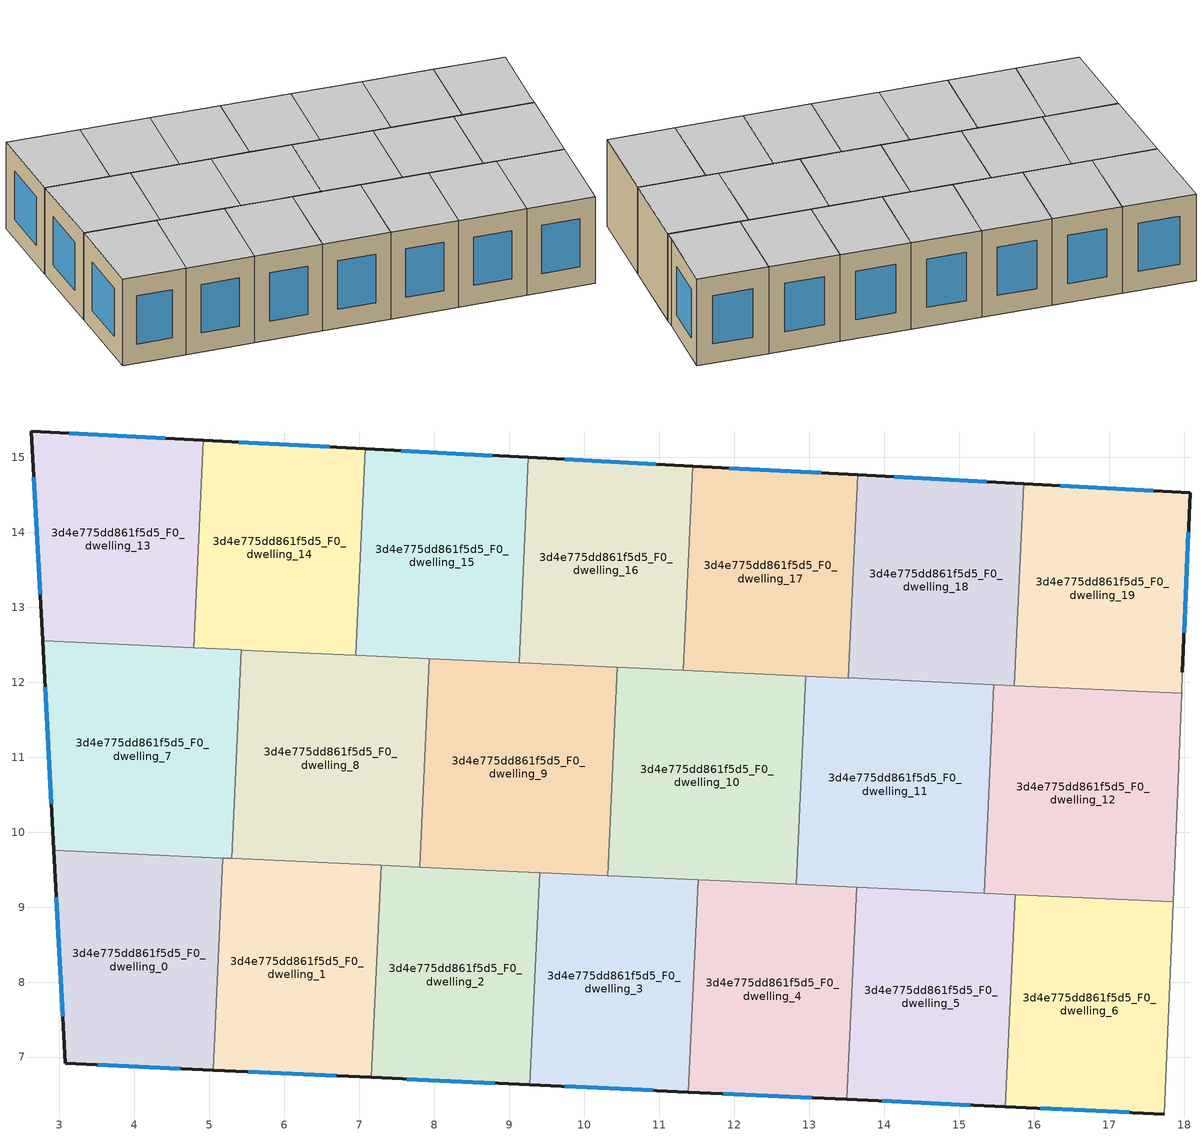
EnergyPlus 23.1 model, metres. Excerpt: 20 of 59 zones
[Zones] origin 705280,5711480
3d4e775dd861f5d5_F0_dwelling_0
 floor ground (EU_floor_Construction): 5.18,9.66 5.05,6.83 3.08,6.92 2.93,9.76 z0
 wall outside (EU_wall_Construction): 2.93,9.76 3.08,6.92 5.05,6.83 z0:3
 wall to 3d4e775dd861f5d5_F0_dwelling_1 (EU_wall_Construction): 5.05,6.83 5.18,9.66 z0:3
 wall to 3d4e775dd861f5d5_F0_dwelling_7 (EU_wall_Construction): 5.18,9.66 2.93,9.76 z0:3
 window (EU_Window_Construction): 3.51,6.9 4.61,6.85 / 2.96,9.13 3.04,7.55 z0.66:2.34
 ceiling to 3d4e775dd861f5d5_F1_dwelling_0 (EU_floor_Construction): 5.05,6.83 5.18,9.66 2.93,9.76 3.08,6.92 z3
3d4e775dd861f5d5_F0_dwelling_1
 floor ground (EU_floor_Construction): 7.29,9.56 7.16,6.73 5.05,6.83 5.18,9.66 z0
 wall outside (EU_wall_Construction): 5.05,6.83 7.16,6.73 z0:3
 wall to 3d4e775dd861f5d5_F0_dwelling_2 (EU_wall_Construction): 7.16,6.73 7.29,9.56 z0:3
 wall to 3d4e775dd861f5d5_F0_dwelling_8 (EU_wall_Construction): 7.29,9.56 5.3,9.65 z0:3
 wall to 3d4e775dd861f5d5_F0_dwelling_7 (EU_wall_Construction): 5.3,9.65 5.18,9.66 z0:3
 window (EU_Window_Construction): 5.52,6.8 6.7,6.75 z0.66:2.34
 ceiling to 3d4e775dd861f5d5_F1_dwelling_1 (EU_floor_Construction): 7.16,6.73 7.29,9.56 5.18,9.66 5.05,6.83 z3
3d4e775dd861f5d5_F0_dwelling_10
 floor ground (EU_floor_Construction): 12.95,12.08 12.83,9.3 10.31,9.42 10.44,12.2 z0
 wall to 3d4e775dd861f5d5_F0_dwelling_11 (EU_wall_Construction): 12.83,9.3 12.95,12.08 z0:3
 wall to 3d4e775dd861f5d5_F0_dwelling_9 (EU_wall_Construction): 10.44,12.2 10.31,9.42 z0:3
 wall to 3d4e775dd861f5d5_F0_dwelling_4 (EU_wall_Construction): 11.52,9.36 12.83,9.3 z0:3
 wall to 3d4e775dd861f5d5_F0_dwelling_17 (EU_wall_Construction): 12.95,12.08 11.32,12.16 z0:3
 wall to 3d4e775dd861f5d5_F0_dwelling_3 (EU_wall_Construction): 10.31,9.42 11.52,9.36 z0:3
 wall to 3d4e775dd861f5d5_F0_dwelling_16 (EU_wall_Construction): 11.32,12.16 10.44,12.2 z0:3
 ceiling to 3d4e775dd861f5d5_F1_dwelling_10 (EU_floor_Construction): 12.83,9.3 12.95,12.08 10.44,12.2 10.31,9.42 z3
3d4e775dd861f5d5_F0_dwelling_11
 floor ground (EU_floor_Construction): 15.46,11.97 15.33,9.19 12.83,9.3 12.95,12.08 z0
 wall to 3d4e775dd861f5d5_F0_dwelling_12 (EU_wall_Construction): 15.33,9.19 15.46,11.97 z0:3
 wall to 3d4e775dd861f5d5_F0_dwelling_5 (EU_wall_Construction): 13.63,9.27 15.33,9.19 z0:3
 wall to 3d4e775dd861f5d5_F0_dwelling_18 (EU_wall_Construction): 15.46,11.97 13.52,12.06 z0:3
 wall to 3d4e775dd861f5d5_F0_dwelling_4 (EU_wall_Construction): 12.83,9.3 13.63,9.27 z0:3
 wall to 3d4e775dd861f5d5_F0_dwelling_17 (EU_wall_Construction): 13.52,12.06 12.95,12.08 z0:3
 ceiling to 3d4e775dd861f5d5_F1_dwelling_11 (EU_floor_Construction): 15.33,9.19 15.46,11.97 12.95,12.08 12.83,9.3 z3
3d4e775dd861f5d5_F0_dwelling_12
 floor ground (EU_floor_Construction): 17.97,11.85 17.85,9.07 15.33,9.19 15.46,11.97 z0
 wall adiabatic (EU_wall_Construction): 17.85,9.07 17.97,11.85 z0:3
 wall to 3d4e775dd861f5d5_F0_dwelling_6 (EU_wall_Construction): 15.75,9.17 17.85,9.07 z0:3
 wall to 3d4e775dd861f5d5_F0_dwelling_19 (EU_wall_Construction): 17.97,11.85 15.74,11.95 z0:3
 wall to 3d4e775dd861f5d5_F0_dwelling_5 (EU_wall_Construction): 15.34,9.19 15.75,9.17 z0:3
 wall to 3d4e775dd861f5d5_F0_dwelling_18 (EU_wall_Construction): 15.73,11.95 15.46,11.97 z0:3
 ceiling to 3d4e775dd861f5d5_F1_dwelling_12 (EU_floor_Construction): 17.85,9.07 17.97,11.85 15.46,11.97 15.33,9.19 z3
3d4e775dd861f5d5_F0_dwelling_13
 floor ground (EU_floor_Construction): 4.92,15.23 4.79,12.46 2.78,12.55 2.62,15.35 z0
 wall outside (EU_wall_Construction): 4.92,15.23 2.62,15.35 2.78,12.55 z0:3
 wall to 3d4e775dd861f5d5_F0_dwelling_14 (EU_wall_Construction): 4.79,12.46 4.92,15.23 z0:3
 wall to 3d4e775dd861f5d5_F0_dwelling_7 (EU_wall_Construction): 2.78,12.55 4.79,12.46 z0:3
 window (EU_Window_Construction): 2.66,14.73 2.74,13.17 / 4.41,15.26 3.13,15.32 z0.66:2.34
 ceiling to 3d4e775dd861f5d5_F1_dwelling_13 (EU_floor_Construction): 4.79,12.46 4.92,15.23 2.62,15.35 2.78,12.55 z3
3d4e775dd861f5d5_F0_dwelling_14
 floor ground (EU_floor_Construction): 7.08,15.11 6.95,12.36 4.79,12.46 4.92,15.23 z0
 wall outside (EU_wall_Construction): 7.08,15.11 4.92,15.23 z0:3
 wall to 3d4e775dd861f5d5_F0_dwelling_15 (EU_wall_Construction): 6.95,12.36 7.08,15.11 z0:3
 wall to 3d4e775dd861f5d5_F0_dwelling_8 (EU_wall_Construction): 5.42,12.43 6.95,12.36 z0:3
 wall to 3d4e775dd861f5d5_F0_dwelling_7 (EU_wall_Construction): 4.79,12.46 5.42,12.43 z0:3
 window (EU_Window_Construction): 6.6,15.14 5.39,15.2 z0.66:2.34
 ceiling to 3d4e775dd861f5d5_F1_dwelling_14 (EU_floor_Construction): 6.95,12.36 7.08,15.11 4.92,15.23 4.79,12.46 z3
3d4e775dd861f5d5_F0_dwelling_15
 floor ground (EU_floor_Construction): 9.26,15 9.13,12.26 6.95,12.36 7.08,15.11 z0
 wall outside (EU_wall_Construction): 9.26,15 7.08,15.11 z0:3
 wall to 3d4e775dd861f5d5_F0_dwelling_16 (EU_wall_Construction): 9.13,12.26 9.26,15 z0:3
 wall to 3d4e775dd861f5d5_F0_dwelling_9 (EU_wall_Construction): 7.93,12.31 9.13,12.26 z0:3
 wall to 3d4e775dd861f5d5_F0_dwelling_8 (EU_wall_Construction): 6.95,12.36 7.93,12.31 z0:3
 window (EU_Window_Construction): 8.78,15.02 7.56,15.09 z0.66:2.34
 ceiling to 3d4e775dd861f5d5_F1_dwelling_15 (EU_floor_Construction): 9.13,12.26 9.26,15 7.08,15.11 6.95,12.36 z3
3d4e775dd861f5d5_F0_dwelling_16
 floor ground (EU_floor_Construction): 11.44,14.88 11.32,12.16 9.13,12.26 9.26,15 z0
 wall outside (EU_wall_Construction): 11.44,14.88 9.26,15 z0:3
 wall to 3d4e775dd861f5d5_F0_dwelling_17 (EU_wall_Construction): 11.32,12.16 11.44,14.88 z0:3
 wall to 3d4e775dd861f5d5_F0_dwelling_9 (EU_wall_Construction): 9.13,12.26 10.44,12.2 z0:3
 window (EU_Window_Construction): 10.96,14.91 9.74,14.97 z0.66:2.34
 ceiling to 3d4e775dd861f5d5_F1_dwelling_16 (EU_floor_Construction): 11.32,12.16 11.44,14.88 9.26,15 9.13,12.26 z3
3d4e775dd861f5d5_F0_dwelling_17
 floor ground (EU_floor_Construction): 13.65,14.76 13.52,12.06 11.32,12.16 11.44,14.88 z0
 wall outside (EU_wall_Construction): 13.65,14.76 11.44,14.88 z0:3
 wall to 3d4e775dd861f5d5_F0_dwelling_18 (EU_wall_Construction): 13.52,12.06 13.65,14.76 z0:3
 window (EU_Window_Construction): 13.16,14.79 11.93,14.86 z0.66:2.34
 ceiling to 3d4e775dd861f5d5_F1_dwelling_17 (EU_floor_Construction): 13.52,12.06 13.65,14.76 11.44,14.88 11.32,12.16 z3
3d4e775dd861f5d5_F0_dwelling_18
 floor ground (EU_floor_Construction): 15.86,14.65 15.73,11.95 13.52,12.06 13.65,14.76 z0
 wall outside (EU_wall_Construction): 15.86,14.65 13.65,14.76 z0:3
 wall to 3d4e775dd861f5d5_F0_dwelling_19 (EU_wall_Construction): 15.73,11.95 15.86,14.65 z0:3
 window (EU_Window_Construction): 15.37,14.67 14.14,14.74 z0.66:2.34
 ceiling to 3d4e775dd861f5d5_F1_dwelling_18 (EU_floor_Construction): 15.73,11.95 15.86,14.65 13.65,14.76 13.52,12.06 z3
3d4e775dd861f5d5_F0_dwelling_19
 floor ground (EU_floor_Construction): 18.08,14.53 17.98,12.13 17.97,11.85 15.73,11.95 15.86,14.65 z0
 wall outside (EU_wall_Construction): 17.98,12.13 18.08,14.53 15.86,14.65 z0:3
 wall adiabatic (EU_wall_Construction): 17.97,11.85 17.98,12.13 z0:3
 window (EU_Window_Construction): 17.59,14.56 16.35,14.62 / 18,12.66 18.06,14 z0.66:2.34
 ceiling to 3d4e775dd861f5d5_F1_dwelling_19 (EU_floor_Construction): 17.97,11.85 17.98,12.13 18.08,14.53 15.86,14.65 15.73,11.95 z3
3d4e775dd861f5d5_F0_dwelling_2
 floor ground (EU_floor_Construction): 9.41,9.46 9.28,6.63 7.16,6.73 7.29,9.56 z0
 wall outside (EU_wall_Construction): 7.16,6.73 9.28,6.63 z0:3
 wall to 3d4e775dd861f5d5_F0_dwelling_3 (EU_wall_Construction): 9.28,6.63 9.41,9.46 z0:3
 wall to 3d4e775dd861f5d5_F0_dwelling_9 (EU_wall_Construction): 9.41,9.46 7.81,9.53 z0:3
 wall to 3d4e775dd861f5d5_F0_dwelling_8 (EU_wall_Construction): 7.81,9.53 7.29,9.56 z0:3
 window (EU_Window_Construction): 7.63,6.71 8.81,6.65 z0.66:2.34
 ceiling to 3d4e775dd861f5d5_F1_dwelling_2 (EU_floor_Construction): 9.28,6.63 9.41,9.46 7.29,9.56 7.16,6.73 z3
3d4e775dd861f5d5_F0_dwelling_3
 floor ground (EU_floor_Construction): 11.52,9.36 11.39,6.53 9.28,6.63 9.41,9.46 z0
 wall outside (EU_wall_Construction): 9.28,6.63 11.39,6.53 z0:3
 wall to 3d4e775dd861f5d5_F0_dwelling_4 (EU_wall_Construction): 11.39,6.53 11.52,9.36 z0:3
 wall to 3d4e775dd861f5d5_F0_dwelling_9 (EU_wall_Construction): 10.31,9.42 9.41,9.46 z0:3
 window (EU_Window_Construction): 9.74,6.61 10.92,6.56 z0.66:2.34
 ceiling to 3d4e775dd861f5d5_F1_dwelling_3 (EU_floor_Construction): 11.39,6.53 11.52,9.36 9.41,9.46 9.28,6.63 z3
3d4e775dd861f5d5_F0_dwelling_4
 floor ground (EU_floor_Construction): 13.63,9.27 13.5,6.44 11.39,6.53 11.52,9.36 z0
 wall outside (EU_wall_Construction): 11.39,6.53 13.5,6.44 z0:3
 wall to 3d4e775dd861f5d5_F0_dwelling_5 (EU_wall_Construction): 13.5,6.44 13.63,9.27 z0:3
 window (EU_Window_Construction): 11.86,6.51 13.04,6.46 z0.66:2.34
 ceiling to 3d4e775dd861f5d5_F1_dwelling_4 (EU_floor_Construction): 13.5,6.44 13.63,9.27 11.52,9.36 11.39,6.53 z3
3d4e775dd861f5d5_F0_dwelling_5
 floor ground (EU_floor_Construction): 15.75,9.17 15.62,6.34 13.5,6.44 13.63,9.27 z0
 wall outside (EU_wall_Construction): 13.5,6.44 15.62,6.34 z0:3
 wall to 3d4e775dd861f5d5_F0_dwelling_6 (EU_wall_Construction): 15.62,6.34 15.75,9.17 z0:3
 window (EU_Window_Construction): 13.97,6.41 15.15,6.36 z0.66:2.34
 ceiling to 3d4e775dd861f5d5_F1_dwelling_5 (EU_floor_Construction): 15.62,6.34 15.75,9.17 13.63,9.27 13.5,6.44 z3
3d4e775dd861f5d5_F0_dwelling_6
 floor ground (EU_floor_Construction): 17.85,9.07 17.74,6.24 15.62,6.34 15.75,9.17 z0
 wall outside (EU_wall_Construction): 15.62,6.34 17.74,6.24 z0:3
 wall adiabatic (EU_wall_Construction): 17.74,6.24 17.85,9.07 z0:3
 window (EU_Window_Construction): 16.08,6.32 17.27,6.26 z0.66:2.34
 ceiling to 3d4e775dd861f5d5_F1_dwelling_6 (EU_floor_Construction): 17.74,6.24 17.85,9.07 15.75,9.17 15.62,6.34 z3
3d4e775dd861f5d5_F0_dwelling_7
 floor ground (EU_floor_Construction): 5.42,12.43 5.3,9.65 2.93,9.76 2.78,12.55 z0
 wall outside (EU_wall_Construction): 2.78,12.55 2.93,9.76 z0:3
 wall to 3d4e775dd861f5d5_F0_dwelling_8 (EU_wall_Construction): 5.3,9.65 5.42,12.43 z0:3
 window (EU_Window_Construction): 2.81,11.93 2.89,10.38 z0.66:2.34
 ceiling to 3d4e775dd861f5d5_F1_dwelling_7 (EU_floor_Construction): 5.3,9.65 5.42,12.43 2.78,12.55 2.93,9.76 z3
3d4e775dd861f5d5_F0_dwelling_8
 floor ground (EU_floor_Construction): 7.93,12.31 7.81,9.53 5.3,9.65 5.42,12.43 z0
 wall to 3d4e775dd861f5d5_F0_dwelling_9 (EU_wall_Construction): 7.81,9.53 7.93,12.31 z0:3
 ceiling to 3d4e775dd861f5d5_F1_dwelling_8 (EU_floor_Construction): 7.81,9.53 7.93,12.31 5.42,12.43 5.3,9.65 z3
3d4e775dd861f5d5_F0_dwelling_9
 floor ground (EU_floor_Construction): 10.44,12.2 10.31,9.42 7.81,9.53 7.93,12.31 z0
 ceiling to 3d4e775dd861f5d5_F1_dwelling_9 (EU_floor_Construction): 10.31,9.42 10.44,12.2 7.93,12.31 7.81,9.53 z3
[Building]
EU S2 Campaign: North Axis=0; Terrain=City; Solar Distribution=FullExterior
[Site:Location]
London: Latitude=51.5; Longitude=-0.5; Time Zone=0; Elevation=25
[SizingPeriod:WeatherFileDays]
AnnualSizingPeriod: Begin Month=1; Begin Day of Month=1; End Month=12; End Day of Month=31; Day of Week for Start Day=Monday; Use Weather File Daylight Saving Period=No; Use Weather File Rain and Snow Indicators=No
[MATERIAL]
EU_InternalMass_Material: Roughness=MediumRough; Thickness=0.1; Conductivity=1; Density=1800; Specific Heat=900; Thermal Absorptance=0.9; Solar Absorptance=0.7; Visible Absorptance=0.7
[MATERIAL:NOMASS] Roughness=MediumRough; Thermal Absorptance=0.9; Solar Absorptance=0.7; Visible Absorptance=0.7
Name | Thermal Resistance
EU_wall_NoMass | 3.05077
EU_floor_NoMass | 3.35585
[WINDOWMATERIAL:SIMPLEGLAZINGSYSTEM]
EU_Window_SimpleGlazing: UFactor=1.88725; Solar Heat Gain Coefficient=0.72; Visible Transmittance=0.72
[CONSTRUCTION]
EU_wall_Construction: EU_wall_NoMass
EU_floor_Construction: EU_floor_NoMass
EU_InternalMass_Construction: EU_InternalMass_Material
EU_Window_Construction: EU_Window_SimpleGlazing
[ZONE] Type=1; Multiplier=1; Ceiling Height=autocalculate; Floor Area=autocalculate; Part of Total Floor Area=Yes
Name | Volume
3d4e775dd861f5d5_F0_dwelling_0; 3d4e775dd861f5d5_F0_dwelling_18 | 17.9766
3d4e775dd861f5d5_F0_dwelling_1 | 17.97
3d4e775dd861f5d5_F0_dwelling_10 | 20.9824
3d4e775dd861f5d5_F0_dwelling_11 | 20.9744
3d4e775dd861f5d5_F0_dwelling_12 | 20.9795
3d4e775dd861f5d5_F0_dwelling_13; 3d4e775dd861f5d5_F0_dwelling_17 | 17.978
3d4e775dd861f5d5_F0_dwelling_14 | 17.9832
3d4e775dd861f5d5_F0_dwelling_15 | 17.9692
3d4e775dd861f5d5_F0_dwelling_16 | 17.9824
3d4e775dd861f5d5_F0_dwelling_19 | 17.981
3d4e775dd861f5d5_F0_dwelling_2 | 17.9751
3d4e775dd861f5d5_F0_dwelling_3 | 17.9795
3d4e775dd861f5d5_F0_dwelling_4 | 17.9744
3d4e775dd861f5d5_F0_dwelling_5 | 17.9788
3d4e775dd861f5d5_F0_dwelling_6 | 17.9773
3d4e775dd861f5d5_F0_dwelling_7 | 20.9788
3d4e775dd861f5d5_F0_dwelling_8 | 20.9773
3d4e775dd861f5d5_F0_dwelling_9 | 20.9656
[INTERNALMASS] Construction=EU_InternalMass_Construction
Name | Zone or ZoneList | Surface Area
3d4e775dd861f5d5_F0_dwelling_0_EU_InternalMass | 3d4e775dd861f5d5_F0_dwelling_0 | 5.99181
3d4e775dd861f5d5_F0_dwelling_1_EU_InternalMass | 3d4e775dd861f5d5_F0_dwelling_1 | 5.99038
3d4e775dd861f5d5_F0_dwelling_2_EU_InternalMass | 3d4e775dd861f5d5_F0_dwelling_2 | 5.99188
3d4e775dd861f5d5_F0_dwelling_3_EU_InternalMass | 3d4e775dd861f5d5_F0_dwelling_3 | 5.99312
3d4e775dd861f5d5_F0_dwelling_4_EU_InternalMass | 3d4e775dd861f5d5_F0_dwelling_4 | 5.99141
3d4e775dd861f5d5_F0_dwelling_5_EU_InternalMass | 3d4e775dd861f5d5_F0_dwelling_5 | 5.99287
3d4e775dd861f5d5_F0_dwelling_6_EU_InternalMass | 3d4e775dd861f5d5_F0_dwelling_6 | 5.99219
3d4e775dd861f5d5_F0_dwelling_7_EU_InternalMass | 3d4e775dd861f5d5_F0_dwelling_7 | 6.99284
3d4e775dd861f5d5_F0_dwelling_8_EU_InternalMass | 3d4e775dd861f5d5_F0_dwelling_8 | 6.99265
3d4e775dd861f5d5_F0_dwelling_9_EU_InternalMass | 3d4e775dd861f5d5_F0_dwelling_9 | 6.98938
3d4e775dd861f5d5_F0_dwelling_10_EU_InternalMass | 3d4e775dd861f5d5_F0_dwelling_10 | 6.99411
3d4e775dd861f5d5_F0_dwelling_11_EU_InternalMass | 3d4e775dd861f5d5_F0_dwelling_11 | 6.99132
3d4e775dd861f5d5_F0_dwelling_12_EU_InternalMass | 3d4e775dd861f5d5_F0_dwelling_12 | 6.99328
3d4e775dd861f5d5_F0_dwelling_13_EU_InternalMass | 3d4e775dd861f5d5_F0_dwelling_13 | 5.9924
3d4e775dd861f5d5_F0_dwelling_14_EU_InternalMass | 3d4e775dd861f5d5_F0_dwelling_14 | 5.99447
3d4e775dd861f5d5_F0_dwelling_15_EU_InternalMass | 3d4e775dd861f5d5_F0_dwelling_15 | 5.98976
3d4e775dd861f5d5_F0_dwelling_16_EU_InternalMass | 3d4e775dd861f5d5_F0_dwelling_16 | 5.99424
3d4e775dd861f5d5_F0_dwelling_17_EU_InternalMass | 3d4e775dd861f5d5_F0_dwelling_17 | 5.9927
3d4e775dd861f5d5_F0_dwelling_18_EU_InternalMass | 3d4e775dd861f5d5_F0_dwelling_18 | 5.99236
3d4e775dd861f5d5_F0_dwelling_19_EU_InternalMass | 3d4e775dd861f5d5_F0_dwelling_19 | 5.99384
[OTHEREQUIPMENT] Fuel Type=Electricity; Design Level Calculation Method=Watts/Area; Power per Zone Floor Area=1; Fraction Latent=0; Fraction Radiant=0; Fraction Lost=0; Carbon Dioxide Generation Rate=0; EndUse Subcategory=EU_Step8_InternalGains
Name | Zone or ZoneList or Space or SpaceList | Schedule
EU_Step8_InternalGain_3d4e775dd861f5d5_F0_dwelling_0_f000 | 3d4e775dd861f5d5_F0_dwelling_0 | EU_Step8_GainSchedule_3d4e775dd861f5d5_F0_dwelling_0_f000
EU_Step8_InternalGain_3d4e775dd861f5d5_F0_dwelling_1_f000 | 3d4e775dd861f5d5_F0_dwelling_1 | EU_Step8_GainSchedule_3d4e775dd861f5d5_F0_dwelling_1_f000
EU_Step8_InternalGain_3d4e775dd861f5d5_F0_dwelling_2_f000 | 3d4e775dd861f5d5_F0_dwelling_2 | EU_Step8_GainSchedule_3d4e775dd861f5d5_F0_dwelling_2_f000
EU_Step8_InternalGain_3d4e775dd861f5d5_F0_dwelling_3_f000 | 3d4e775dd861f5d5_F0_dwelling_3 | EU_Step8_GainSchedule_3d4e775dd861f5d5_F0_dwelling_3_f000
EU_Step8_InternalGain_3d4e775dd861f5d5_F0_dwelling_4_f000 | 3d4e775dd861f5d5_F0_dwelling_4 | EU_Step8_GainSchedule_3d4e775dd861f5d5_F0_dwelling_4_f000
EU_Step8_InternalGain_3d4e775dd861f5d5_F0_dwelling_5_f000 | 3d4e775dd861f5d5_F0_dwelling_5 | EU_Step8_GainSchedule_3d4e775dd861f5d5_F0_dwelling_5_f000
EU_Step8_InternalGain_3d4e775dd861f5d5_F0_dwelling_6_f000 | 3d4e775dd861f5d5_F0_dwelling_6 | EU_Step8_GainSchedule_3d4e775dd861f5d5_F0_dwelling_6_f000
EU_Step8_InternalGain_3d4e775dd861f5d5_F0_dwelling_7_f000 | 3d4e775dd861f5d5_F0_dwelling_7 | EU_Step8_GainSchedule_3d4e775dd861f5d5_F0_dwelling_7_f000
EU_Step8_InternalGain_3d4e775dd861f5d5_F0_dwelling_8_f000 | 3d4e775dd861f5d5_F0_dwelling_8 | EU_Step8_GainSchedule_3d4e775dd861f5d5_F0_dwelling_8_f000
EU_Step8_InternalGain_3d4e775dd861f5d5_F0_dwelling_9_f000 | 3d4e775dd861f5d5_F0_dwelling_9 | EU_Step8_GainSchedule_3d4e775dd861f5d5_F0_dwelling_9_f000
EU_Step8_InternalGain_3d4e775dd861f5d5_F0_dwelling_10_f000 | 3d4e775dd861f5d5_F0_dwelling_10 | EU_Step8_GainSchedule_3d4e775dd861f5d5_F0_dwelling_10_f000
EU_Step8_InternalGain_3d4e775dd861f5d5_F0_dwelling_11_f000 | 3d4e775dd861f5d5_F0_dwelling_11 | EU_Step8_GainSchedule_3d4e775dd861f5d5_F0_dwelling_11_f000
EU_Step8_InternalGain_3d4e775dd861f5d5_F0_dwelling_12_f000 | 3d4e775dd861f5d5_F0_dwelling_12 | EU_Step8_GainSchedule_3d4e775dd861f5d5_F0_dwelling_12_f000
EU_Step8_InternalGain_3d4e775dd861f5d5_F0_dwelling_13_f000 | 3d4e775dd861f5d5_F0_dwelling_13 | EU_Step8_GainSchedule_3d4e775dd861f5d5_F0_dwelling_13_f000
EU_Step8_InternalGain_3d4e775dd861f5d5_F0_dwelling_14_f000 | 3d4e775dd861f5d5_F0_dwelling_14 | EU_Step8_GainSchedule_3d4e775dd861f5d5_F0_dwelling_14_f000
EU_Step8_InternalGain_3d4e775dd861f5d5_F0_dwelling_15_f000 | 3d4e775dd861f5d5_F0_dwelling_15 | EU_Step8_GainSchedule_3d4e775dd861f5d5_F0_dwelling_15_f000
EU_Step8_InternalGain_3d4e775dd861f5d5_F0_dwelling_16_f000 | 3d4e775dd861f5d5_F0_dwelling_16 | EU_Step8_GainSchedule_3d4e775dd861f5d5_F0_dwelling_16_f000
EU_Step8_InternalGain_3d4e775dd861f5d5_F0_dwelling_17_f000 | 3d4e775dd861f5d5_F0_dwelling_17 | EU_Step8_GainSchedule_3d4e775dd861f5d5_F0_dwelling_17_f000
EU_Step8_InternalGain_3d4e775dd861f5d5_F0_dwelling_18_f000 | 3d4e775dd861f5d5_F0_dwelling_18 | EU_Step8_GainSchedule_3d4e775dd861f5d5_F0_dwelling_18_f000
EU_Step8_InternalGain_3d4e775dd861f5d5_F0_dwelling_19_f000 | 3d4e775dd861f5d5_F0_dwelling_19 | EU_Step8_GainSchedule_3d4e775dd861f5d5_F0_dwelling_19_f000
[ZONEVENTILATION:DESIGNFLOWRATE] Schedule=EU_AlwaysOn; Design Flow Rate Calculation Method=AirChanges/Hour; Air Changes per Hour=0.496645; Ventilation Type=Natural; Fan Pressure Rise=0; Fan Total Efficiency=1; Constant Term Coefficient=1; Temperature Term Coefficient=0; Velocity Term Coefficient=0; Velocity Squared Term Coefficient=0; Minimum Indoor Temperature=-100; Maximum Indoor Temperature=100; Delta Temperature=-100; Minimum Outdoor Temperature=-100; Maximum Outdoor Temperature=100; Maximum Wind Speed=40
Name | Zone or ZoneList or Space or SpaceList
EU_ConstantAir_3d4e775dd861f5d5_F0_dwelling_0 | 3d4e775dd861f5d5_F0_dwelling_0
EU_ConstantAir_3d4e775dd861f5d5_F0_dwelling_1 | 3d4e775dd861f5d5_F0_dwelling_1
EU_ConstantAir_3d4e775dd861f5d5_F0_dwelling_2 | 3d4e775dd861f5d5_F0_dwelling_2
EU_ConstantAir_3d4e775dd861f5d5_F0_dwelling_3 | 3d4e775dd861f5d5_F0_dwelling_3
EU_ConstantAir_3d4e775dd861f5d5_F0_dwelling_4 | 3d4e775dd861f5d5_F0_dwelling_4
EU_ConstantAir_3d4e775dd861f5d5_F0_dwelling_5 | 3d4e775dd861f5d5_F0_dwelling_5
EU_ConstantAir_3d4e775dd861f5d5_F0_dwelling_6 | 3d4e775dd861f5d5_F0_dwelling_6
EU_ConstantAir_3d4e775dd861f5d5_F0_dwelling_7 | 3d4e775dd861f5d5_F0_dwelling_7
EU_ConstantAir_3d4e775dd861f5d5_F0_dwelling_8 | 3d4e775dd861f5d5_F0_dwelling_8
EU_ConstantAir_3d4e775dd861f5d5_F0_dwelling_9 | 3d4e775dd861f5d5_F0_dwelling_9
EU_ConstantAir_3d4e775dd861f5d5_F0_dwelling_10 | 3d4e775dd861f5d5_F0_dwelling_10
EU_ConstantAir_3d4e775dd861f5d5_F0_dwelling_11 | 3d4e775dd861f5d5_F0_dwelling_11
EU_ConstantAir_3d4e775dd861f5d5_F0_dwelling_12 | 3d4e775dd861f5d5_F0_dwelling_12
EU_ConstantAir_3d4e775dd861f5d5_F0_dwelling_13 | 3d4e775dd861f5d5_F0_dwelling_13
EU_ConstantAir_3d4e775dd861f5d5_F0_dwelling_14 | 3d4e775dd861f5d5_F0_dwelling_14
EU_ConstantAir_3d4e775dd861f5d5_F0_dwelling_15 | 3d4e775dd861f5d5_F0_dwelling_15
EU_ConstantAir_3d4e775dd861f5d5_F0_dwelling_16 | 3d4e775dd861f5d5_F0_dwelling_16
EU_ConstantAir_3d4e775dd861f5d5_F0_dwelling_17 | 3d4e775dd861f5d5_F0_dwelling_17
EU_ConstantAir_3d4e775dd861f5d5_F0_dwelling_18 | 3d4e775dd861f5d5_F0_dwelling_18
EU_ConstantAir_3d4e775dd861f5d5_F0_dwelling_19 | 3d4e775dd861f5d5_F0_dwelling_19
[HVACTEMPLATE:THERMOSTAT] Constant Heating Setpoint=20; Constant Cooling Setpoint=50
EU_HeatOnly_3d4e775dd861f5d5_F0_dwelling_0; EU_HeatOnly_3d4e775dd861f5d5_F0_dwelling_1; EU_HeatOnly_3d4e775dd861f5d5_F0_dwelling_2; EU_HeatOnly_3d4e775dd861f5d5_F0_dwelling_3; EU_HeatOnly_3d4e775dd861f5d5_F0_dwelling_4; EU_HeatOnly_3d4e775dd861f5d5_F0_dwelling_5; EU_HeatOnly_3d4e775dd861f5d5_F0_dwelling_6; EU_HeatOnly_3d4e775dd861f5d5_F0_dwelling_7; EU_HeatOnly_3d4e775dd861f5d5_F0_dwelling_8; EU_HeatOnly_3d4e775dd861f5d5_F0_dwelling_9; EU_HeatOnly_3d4e775dd861f5d5_F0_dwelling_10; EU_HeatOnly_3d4e775dd861f5d5_F0_dwelling_11; EU_HeatOnly_3d4e775dd861f5d5_F0_dwelling_12; EU_HeatOnly_3d4e775dd861f5d5_F0_dwelling_13; EU_HeatOnly_3d4e775dd861f5d5_F0_dwelling_14; EU_HeatOnly_3d4e775dd861f5d5_F0_dwelling_15; EU_HeatOnly_3d4e775dd861f5d5_F0_dwelling_16; EU_HeatOnly_3d4e775dd861f5d5_F0_dwelling_17; EU_HeatOnly_3d4e775dd861f5d5_F0_dwelling_18; EU_HeatOnly_3d4e775dd861f5d5_F0_dwelling_19; EU_HeatOnly_3d4e775dd861f5d5_F1_dwelling_0; EU_HeatOnly_3d4e775dd861f5d5_F1_dwelling_1; EU_HeatOnly_3d4e775dd861f5d5_F1_dwelling_2; EU_HeatOnly_3d4e775dd861f5d5_F1_dwelling_3; EU_HeatOnly_3d4e775dd861f5d5_F1_dwelling_4; EU_HeatOnly_3d4e775dd861f5d5_F1_dwelling_5; EU_HeatOnly_3d4e775dd861f5d5_F1_dwelling_6; EU_HeatOnly_3d4e775dd861f5d5_F1_dwelling_7; EU_HeatOnly_3d4e775dd861f5d5_F1_dwelling_8; EU_HeatOnly_3d4e775dd861f5d5_F1_dwelling_9; EU_HeatOnly_3d4e775dd861f5d5_F1_dwelling_10; EU_HeatOnly_3d4e775dd861f5d5_F1_dwelling_11; EU_HeatOnly_3d4e775dd861f5d5_F1_dwelling_12; EU_HeatOnly_3d4e775dd861f5d5_F1_dwelling_13; EU_HeatOnly_3d4e775dd861f5d5_F1_dwelling_14; EU_HeatOnly_3d4e775dd861f5d5_F1_dwelling_15; EU_HeatOnly_3d4e775dd861f5d5_F1_dwelling_16; EU_HeatOnly_3d4e775dd861f5d5_F1_dwelling_17; EU_HeatOnly_3d4e775dd861f5d5_F1_dwelling_18; EU_HeatOnly_3d4e775dd861f5d5_F1_dwelling_19; EU_HeatOnly_3d4e775dd861f5d5_F2_dwelling_0; EU_HeatOnly_3d4e775dd861f5d5_F2_dwelling_1; EU_HeatOnly_3d4e775dd861f5d5_F2_dwelling_2; EU_HeatOnly_3d4e775dd861f5d5_F2_dwelling_3; EU_HeatOnly_3d4e775dd861f5d5_F2_dwelling_4; EU_HeatOnly_3d4e775dd861f5d5_F2_dwelling_5; EU_HeatOnly_3d4e775dd861f5d5_F2_dwelling_6; EU_HeatOnly_3d4e775dd861f5d5_F2_dwelling_7; EU_HeatOnly_3d4e775dd861f5d5_F2_dwelling_8; EU_HeatOnly_3d4e775dd861f5d5_F2_dwelling_9; EU_HeatOnly_3d4e775dd861f5d5_F2_dwelling_10; EU_HeatOnly_3d4e775dd861f5d5_F2_dwelling_11; EU_HeatOnly_3d4e775dd861f5d5_F2_dwelling_12; EU_HeatOnly_3d4e775dd861f5d5_F2_dwelling_13; EU_HeatOnly_3d4e775dd861f5d5_F2_dwelling_14; EU_HeatOnly_3d4e775dd861f5d5_F2_dwelling_15; EU_HeatOnly_3d4e775dd861f5d5_F2_dwelling_16; EU_HeatOnly_3d4e775dd861f5d5_F2_dwelling_17; EU_HeatOnly_3d4e775dd861f5d5_F2_dwelling_18
[HVACTEMPLATE:ZONE:IDEALLOADSAIRSYSTEM] System Availability Schedule=EU_AlwaysOn; Maximum Heating Supply Air Temperature=50; Minimum Cooling Supply Air Temperature=13; Maximum Heating Supply Air Humidity Ratio=0.0156; Minimum Cooling Supply Air Humidity Ratio=0.0077; Heating Limit=NoLimit; Cooling Limit=NoLimit; Heating Availability Schedule=EU_AlwaysOn; Cooling Availability Schedule=EU_CoolingOff; Dehumidification Control Type=ConstantSensibleHeatRatio; Cooling Sensible Heat Ratio=0.7; Dehumidification Setpoint=60; Humidification Control Type=None; Humidification Setpoint=30; Outdoor Air Method=None; Outdoor Air Flow Rate per Person=0.00944; Outdoor Air Flow Rate per Zone Floor Area=0; Outdoor Air Flow Rate per Zone=0; Demand Controlled Ventilation Type=None; Outdoor Air Economizer Type=NoEconomizer; Heat Recovery Type=None; Sensible Heat Recovery Effectiveness=0.7; Latent Heat Recovery Effectiveness=0.65
Name | Template Thermostat
3d4e775dd861f5d5_F0_dwelling_0 | EU_HeatOnly_3d4e775dd861f5d5_F0_dwelling_0
3d4e775dd861f5d5_F0_dwelling_1 | EU_HeatOnly_3d4e775dd861f5d5_F0_dwelling_1
3d4e775dd861f5d5_F0_dwelling_2 | EU_HeatOnly_3d4e775dd861f5d5_F0_dwelling_2
3d4e775dd861f5d5_F0_dwelling_3 | EU_HeatOnly_3d4e775dd861f5d5_F0_dwelling_3
3d4e775dd861f5d5_F0_dwelling_4 | EU_HeatOnly_3d4e775dd861f5d5_F0_dwelling_4
3d4e775dd861f5d5_F0_dwelling_5 | EU_HeatOnly_3d4e775dd861f5d5_F0_dwelling_5
3d4e775dd861f5d5_F0_dwelling_6 | EU_HeatOnly_3d4e775dd861f5d5_F0_dwelling_6
3d4e775dd861f5d5_F0_dwelling_7 | EU_HeatOnly_3d4e775dd861f5d5_F0_dwelling_7
3d4e775dd861f5d5_F0_dwelling_8 | EU_HeatOnly_3d4e775dd861f5d5_F0_dwelling_8
3d4e775dd861f5d5_F0_dwelling_9 | EU_HeatOnly_3d4e775dd861f5d5_F0_dwelling_9
3d4e775dd861f5d5_F0_dwelling_10 | EU_HeatOnly_3d4e775dd861f5d5_F0_dwelling_10
3d4e775dd861f5d5_F0_dwelling_11 | EU_HeatOnly_3d4e775dd861f5d5_F0_dwelling_11
3d4e775dd861f5d5_F0_dwelling_12 | EU_HeatOnly_3d4e775dd861f5d5_F0_dwelling_12
3d4e775dd861f5d5_F0_dwelling_13 | EU_HeatOnly_3d4e775dd861f5d5_F0_dwelling_13
3d4e775dd861f5d5_F0_dwelling_14 | EU_HeatOnly_3d4e775dd861f5d5_F0_dwelling_14
3d4e775dd861f5d5_F0_dwelling_15 | EU_HeatOnly_3d4e775dd861f5d5_F0_dwelling_15
3d4e775dd861f5d5_F0_dwelling_16 | EU_HeatOnly_3d4e775dd861f5d5_F0_dwelling_16
3d4e775dd861f5d5_F0_dwelling_17 | EU_HeatOnly_3d4e775dd861f5d5_F0_dwelling_17
3d4e775dd861f5d5_F0_dwelling_18 | EU_HeatOnly_3d4e775dd861f5d5_F0_dwelling_18
3d4e775dd861f5d5_F0_dwelling_19 | EU_HeatOnly_3d4e775dd861f5d5_F0_dwelling_19
[SIZING:ZONE] Zone Cooling Design Supply Air Temperature Input Method=SupplyAirTemperature; Zone Cooling Design Supply Air Temperature=13; Zone Heating Design Supply Air Temperature Input Method=SupplyAirTemperature; Zone Heating Design Supply Air Temperature=50; Zone Cooling Design Supply Air Humidity Ratio=0.008; Zone Heating Design Supply Air Humidity Ratio=0.008; Cooling Design Air Flow Method=DesignDay; Cooling Design Air Flow Rate=0; Cooling Minimum Air Flow per Zone Floor Area=0.000762; Cooling Minimum Air Flow=0; Cooling Minimum Air Flow Fraction=0.2; Heating Design Air Flow Method=DesignDay; Heating Design Air Flow Rate=0; Heating Maximum Air Flow per Zone Floor Area=0.002032; Heating Maximum Air Flow=0.141576; Heating Maximum Air Flow Fraction=0.3; Account for Dedicated Outdoor Air System=No; Dedicated Outdoor Air System Control Strategy=NeutralSupplyAir; Dedicated Outdoor Air Low Setpoint Temperature for Design=autosize; Dedicated Outdoor Air High Setpoint Temperature for Design=autosize; Zone Load Sizing Method=Sensible Load Only No Latent Load; Zone Latent Cooling Design Supply Air Humidity Ratio Input Method=HumidityRatioDifference; Zone Cooling Design Supply Air Humidity Ratio Difference=0.005; Zone Latent Heating Design Supply Air Humidity Ratio Input Method=HumidityRatioDifference; Zone Humidification Design Supply Air Humidity Ratio Difference=0.005
3d4e775dd861f5d5_F0_dwelling_0; 3d4e775dd861f5d5_F0_dwelling_1; 3d4e775dd861f5d5_F0_dwelling_2; 3d4e775dd861f5d5_F0_dwelling_3; 3d4e775dd861f5d5_F0_dwelling_4; 3d4e775dd861f5d5_F0_dwelling_5; 3d4e775dd861f5d5_F0_dwelling_6; 3d4e775dd861f5d5_F0_dwelling_7; 3d4e775dd861f5d5_F0_dwelling_8; 3d4e775dd861f5d5_F0_dwelling_9; 3d4e775dd861f5d5_F0_dwelling_10; 3d4e775dd861f5d5_F0_dwelling_11; 3d4e775dd861f5d5_F0_dwelling_12; 3d4e775dd861f5d5_F0_dwelling_13; 3d4e775dd861f5d5_F0_dwelling_14; 3d4e775dd861f5d5_F0_dwelling_15; 3d4e775dd861f5d5_F0_dwelling_16; 3d4e775dd861f5d5_F0_dwelling_17; 3d4e775dd861f5d5_F0_dwelling_18; 3d4e775dd861f5d5_F0_dwelling_19
[SCHEDULE:CONSTANT]
Name | Hourly Value
EU_AlwaysOn | 1
EU_CoolingOff | 0
[SCHEDULE:FILE] Column Number=1; Rows to Skip at Top=0; Number of Hours of Data=8760; Column Separator=Comma; Interpolate to Timestep=No; Minutes per Item=60; Adjust Schedule for Daylight Savings=Yes
Name | File
EU_Step8_GainSchedule_3d4e775dd861f5d5_F0_dwelling_0_f000 | ../../schedules/3d4e775dd861f5d5/3d4e775dd861f5d5_F0_dwelling_0_f000_gain.csv
EU_Step8_GainSchedule_3d4e775dd861f5d5_F0_dwelling_1_f000 | ../../schedules/3d4e775dd861f5d5/3d4e775dd861f5d5_F0_dwelling_1_f000_gain.csv
EU_Step8_GainSchedule_3d4e775dd861f5d5_F0_dwelling_2_f000 | ../../schedules/3d4e775dd861f5d5/3d4e775dd861f5d5_F0_dwelling_2_f000_gain.csv
EU_Step8_GainSchedule_3d4e775dd861f5d5_F0_dwelling_3_f000 | ../../schedules/3d4e775dd861f5d5/3d4e775dd861f5d5_F0_dwelling_3_f000_gain.csv
EU_Step8_GainSchedule_3d4e775dd861f5d5_F0_dwelling_4_f000 | ../../schedules/3d4e775dd861f5d5/3d4e775dd861f5d5_F0_dwelling_4_f000_gain.csv
EU_Step8_GainSchedule_3d4e775dd861f5d5_F0_dwelling_5_f000 | ../../schedules/3d4e775dd861f5d5/3d4e775dd861f5d5_F0_dwelling_5_f000_gain.csv
EU_Step8_GainSchedule_3d4e775dd861f5d5_F0_dwelling_6_f000 | ../../schedules/3d4e775dd861f5d5/3d4e775dd861f5d5_F0_dwelling_6_f000_gain.csv
EU_Step8_GainSchedule_3d4e775dd861f5d5_F0_dwelling_7_f000 | ../../schedules/3d4e775dd861f5d5/3d4e775dd861f5d5_F0_dwelling_7_f000_gain.csv
EU_Step8_GainSchedule_3d4e775dd861f5d5_F0_dwelling_8_f000 | ../../schedules/3d4e775dd861f5d5/3d4e775dd861f5d5_F0_dwelling_8_f000_gain.csv
EU_Step8_GainSchedule_3d4e775dd861f5d5_F0_dwelling_9_f000 | ../../schedules/3d4e775dd861f5d5/3d4e775dd861f5d5_F0_dwelling_9_f000_gain.csv
EU_Step8_GainSchedule_3d4e775dd861f5d5_F0_dwelling_10_f000 | ../../schedules/3d4e775dd861f5d5/3d4e775dd861f5d5_F0_dwelling_10_f000_gain.csv
EU_Step8_GainSchedule_3d4e775dd861f5d5_F0_dwelling_11_f000 | ../../schedules/3d4e775dd861f5d5/3d4e775dd861f5d5_F0_dwelling_11_f000_gain.csv
EU_Step8_GainSchedule_3d4e775dd861f5d5_F0_dwelling_12_f000 | ../../schedules/3d4e775dd861f5d5/3d4e775dd861f5d5_F0_dwelling_12_f000_gain.csv
EU_Step8_GainSchedule_3d4e775dd861f5d5_F0_dwelling_13_f000 | ../../schedules/3d4e775dd861f5d5/3d4e775dd861f5d5_F0_dwelling_13_f000_gain.csv
EU_Step8_GainSchedule_3d4e775dd861f5d5_F0_dwelling_14_f000 | ../../schedules/3d4e775dd861f5d5/3d4e775dd861f5d5_F0_dwelling_14_f000_gain.csv
EU_Step8_GainSchedule_3d4e775dd861f5d5_F0_dwelling_15_f000 | ../../schedules/3d4e775dd861f5d5/3d4e775dd861f5d5_F0_dwelling_15_f000_gain.csv
EU_Step8_GainSchedule_3d4e775dd861f5d5_F0_dwelling_16_f000 | ../../schedules/3d4e775dd861f5d5/3d4e775dd861f5d5_F0_dwelling_16_f000_gain.csv
EU_Step8_GainSchedule_3d4e775dd861f5d5_F0_dwelling_17_f000 | ../../schedules/3d4e775dd861f5d5/3d4e775dd861f5d5_F0_dwelling_17_f000_gain.csv
EU_Step8_GainSchedule_3d4e775dd861f5d5_F0_dwelling_18_f000 | ../../schedules/3d4e775dd861f5d5/3d4e775dd861f5d5_F0_dwelling_18_f000_gain.csv
EU_Step8_GainSchedule_3d4e775dd861f5d5_F0_dwelling_19_f000 | ../../schedules/3d4e775dd861f5d5/3d4e775dd861f5d5_F0_dwelling_19_f000_gain.csv
